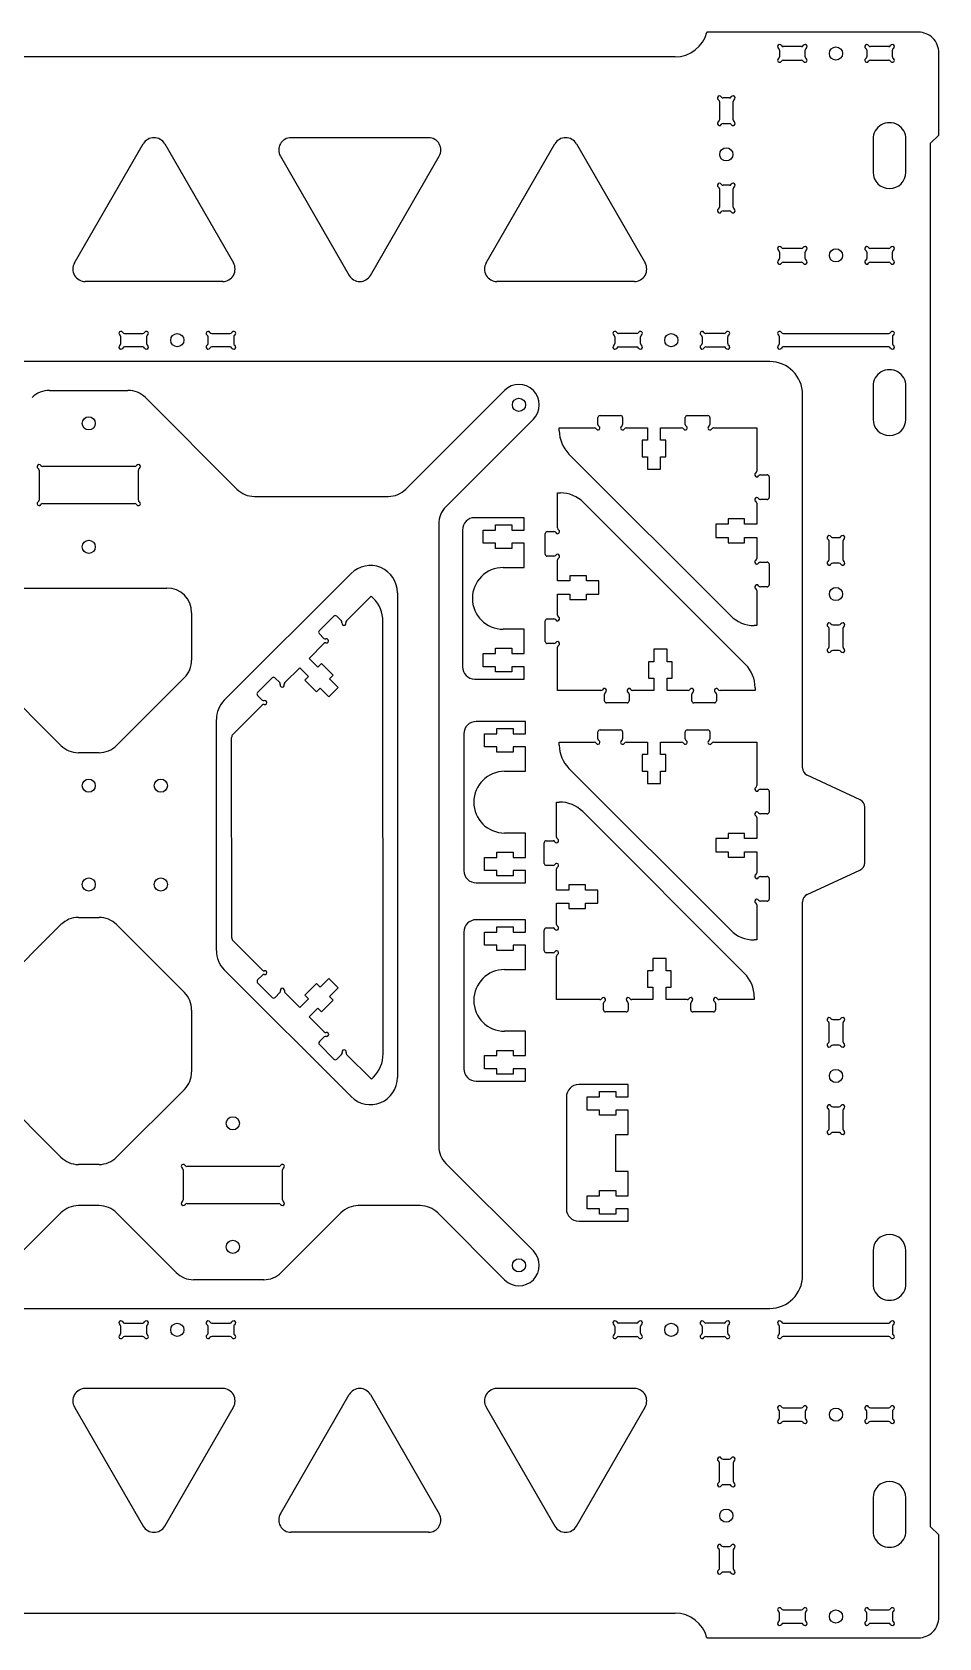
# Model space of a CAD drawing. Extents: x 0 to 1017, y 0 to 753.
# Drawn here: x 796.4 to 1016.7, y 362.9 to 752.9 of the extents above; entities that cross this region are included whole.
import ezdxf

# ---------------------------------------------------------------- set-up
doc = ezdxf.new("R2010")
doc.units = 0
doc.header["$MEASUREMENT"] = 0
doc.layers.get('0').update_dxf_attribs({"linetype": 'CONTINUOUS'})
doc.layers.add('WHITE', color=7, linetype='CONTINUOUS')

msp = doc.modelspace()

# ---------------------------------------------------------------- linework, layer by layer
at = {"linetype": 'ByBlock'}
for p, q in [((850.38442, 640.15884), (882.91307, 640.15884)), ((881.65078, 504.75632), (881.6154, 609.81646)), ((844.87157, 532.95534), (844.85618, 581.58916))]:
    msp.add_line(p, q, dxfattribs=at)
for centre, radius, start, end in [((850.38442, 646.15884), 6, 225.0000008, 270), ((882.91307, 646.15884), 6, 270, 314.9999992), ((845.85589, 581.6133), 1, 134.9999837, 181.3829145), ((845.87128, 532.97947), 1, 181.3829145, 225)]:
    msp.add_arc(centre, radius, start, end, dxfattribs=at)
at = {"layer": 'WHITE', "linetype": 'Continuous'}
for p, q in [((1011.65761, 752.92808), (960.30761, 752.92808)), ((983.29151, 749.39809), (978.82356, 749.39809)), ((1004.49151, 749.39809), (1000.02356, 749.39809)), ((952.56164, 746.92808), (669.40358, 746.92808)), ((977.95753, 748.53206), (977.95753, 746.96419)), ((978.82356, 746.09817), (983.29151, 746.09817)), ((984.15754, 746.96419), (984.15753, 748.53206)), ((999.15753, 748.53206), (999.15753, 746.96419)), ((1000.02356, 746.09817), (1004.49151, 746.09817)), ((1005.35753, 746.96419), (1005.35753, 748.53206)), ((1016.65761, 727.92809), (1016.65761, 747.92808)), ((963.36264, 736.06206), (963.36264, 731.59411)), ((965.79654, 736.92809), (964.22867, 736.92809)), ((966.66256, 731.59411), (966.66256, 736.06206)), ((964.22866, 730.72809), (965.79653, 730.72809)), ((806.69646, 696.85641), (823.39747, 725.78341)), ((828.59363, 725.78341), (845.29464, 696.85641)), ((892.69751, 727.28341), (859.29548, 727.28341)), ((906.69646, 696.85641), (923.39747, 725.78341)), ((928.59363, 725.78341), (945.29464, 696.85641)), ((1000.65761, 726.92808), (1000.65761, 718.92808)), ((1008.65761, 718.92808), (1008.65761, 726.92808)), ((1014.65761, 725.92808), (1016.65761, 727.92809)), ((1014.65761, 389.92809), (1014.65761, 725.92808)), ((856.69741, 722.78341), (873.39842, 693.85641)), ((878.59457, 693.85641), (895.29558, 722.78341)), ((963.36264, 714.86206), (963.36264, 710.39411)), ((965.79654, 715.72809), (964.22867, 715.72809)), ((966.66257, 710.39411), (966.66256, 714.86206)), ((964.22867, 709.52809), (965.79654, 709.52809)), ((977.95754, 699.49206), (977.95754, 697.92419)), ((983.29152, 700.35809), (978.82357, 700.35809)), ((984.15754, 697.92419), (984.15754, 699.49206)), ((999.15754, 699.49206), (999.15754, 697.92419)), ((1004.49152, 700.35809), (1000.02357, 700.35809)), ((1005.35754, 697.92419), (1005.35754, 699.49206)), ((978.82356, 697.05817), (983.29151, 697.05817)), ((1000.02356, 697.05817), (1004.49151, 697.05817)), ((842.69656, 692.35641), (809.29454, 692.35641)), ((942.69656, 692.35641), (909.29454, 692.35641)), ((817.9576, 677.31915), (817.9576, 678.88702)), ((818.82363, 679.75305), (823.29158, 679.75305)), ((824.15761, 678.88702), (824.1576, 677.31915)), ((839.1576, 677.31915), (839.1576, 678.88702)), ((840.02363, 679.75305), (844.49158, 679.75305)), ((845.3576, 678.88702), (845.3576, 677.31915)), ((937.95754, 678.88706), (937.95754, 677.3192)), ((943.29152, 679.75309), (938.82357, 679.75309)), ((944.15755, 677.31919), (944.15754, 678.88706)), ((959.15754, 678.88706), (959.15754, 677.3192)), ((964.49152, 679.75309), (960.02357, 679.75309)), ((965.35754, 677.31919), (965.35754, 678.88706)), ((977.95761, 677.31915), (977.95761, 678.88702)), ((978.82363, 679.75305), (1004.49158, 679.75305)), ((1005.35761, 678.88702), (1005.35761, 677.31915)), ((823.29158, 676.45313), (818.82363, 676.45313)), ((844.49158, 676.45313), (840.02363, 676.45313)), ((938.82357, 676.45317), (943.29152, 676.45317)), ((960.02357, 676.45317), (964.49152, 676.45317)), ((1004.49159, 676.45312), (978.82364, 676.45313)), ((975.55239, 672.92809), (704.65761, 672.92809)), ((1000.65761, 666.92808), (1000.65761, 658.92808)), ((1008.65761, 658.92808), (1008.65761, 666.92808)), ((800.63403, 665.90923), (819.66346, 665.90923)), ((823.9061, 664.15187), (846.14178, 641.9162)), ((887.15571, 641.9162), (911.14875, 665.90923)), ((983.53317, 574.25548), (983.53319, 664.92809)), ((933.84105, 657.66837), (933.84105, 659.3024)), ((934.34105, 659.8024), (939.34105, 659.8024)), ((939.84105, 659.3024), (939.84105, 657.66837)), ((955.04105, 657.66837), (955.04105, 659.3024)), ((955.54105, 659.8024), (960.54105, 659.8024)), ((961.04105, 659.3024), (961.04105, 657.66837)), ((918.14875, 658.90924), (896.90611, 637.66659)), ((924.44105, 656.11606), (924.44105, 656.80235)), ((924.44105, 656.80235), (932.97503, 656.80234)), ((940.70708, 656.80235), (945.84105, 656.80235)), ((945.84105, 656.80235), (945.84105, 653.80237)), ((949.04106, 653.80237), (949.04106, 656.80235)), ((949.04106, 656.80235), (954.17503, 656.80234)), ((961.90708, 656.80235), (972.44105, 656.80235)), ((972.44105, 656.80235), (972.44105, 646.26837)), ((945.84105, 653.80237), (944.56605, 653.80237)), ((944.56605, 653.80237), (944.56605, 649.80235)), ((950.31605, 653.80237), (949.04106, 653.80237)), ((950.31605, 649.80235), (950.31605, 653.80237)), ((821.33272, 647.40924), (798.96477, 647.40924)), ((966.09791, 611.14549), (926.7842, 650.4592)), ((944.56605, 649.80235), (945.84105, 649.80235)), ((945.84105, 649.80235), (945.84105, 646.80235)), ((949.04106, 646.80235), (949.04106, 649.80235)), ((949.04106, 649.80235), (950.31605, 649.80235)), ((798.09874, 646.54321), (798.09874, 639.27525)), ((822.19874, 639.27525), (822.19875, 646.54321)), ((945.84105, 646.80235), (949.04106, 646.80235)), ((973.30708, 645.40234), (974.94111, 645.40235)), ((975.44111, 644.90235), (975.44111, 639.90235)), ((924.02122, 632.491), (924.02122, 641.02498)), ((924.02122, 641.02498), (924.70752, 641.02498)), ((798.96477, 638.40922), (821.33272, 638.40922)), ((930.36437, 638.68183), (969.67808, 599.36812)), ((972.44105, 638.53632), (972.44105, 633.40235)), ((974.94111, 639.40235), (973.30708, 639.40235)), ((895.14874, 633.42395), (895.14874, 482.39451)), ((900.92461, 631.99503), (900.92461, 598.79501)), ((915.93336, 634.99503), (903.92461, 634.99503)), ((905.93336, 628.79501), (905.93336, 631.99503)), ((905.93336, 631.99503), (908.93336, 631.99503)), ((908.93336, 631.99503), (908.93336, 633.27002)), ((908.93336, 633.27002), (912.93339, 633.27002)), ((912.93339, 633.27002), (912.93339, 631.99503)), ((912.93339, 631.99503), (915.93336, 631.99503)), ((915.93336, 631.99503), (915.93336, 634.99503)), ((965.44105, 633.40235), (962.44105, 633.40235)), ((962.44105, 633.40235), (962.44105, 630.20234)), ((969.44108, 634.67735), (965.44105, 634.67735)), ((965.44105, 634.67735), (965.44105, 633.40235)), ((969.44108, 633.40235), (969.44108, 634.67735)), ((972.44105, 633.40235), (969.44108, 633.40235)), ((908.93336, 628.79501), (905.93336, 628.79501)), ((908.93336, 627.52002), (908.93336, 628.79501)), ((915.93336, 628.79501), (912.93339, 628.79501)), ((912.93339, 628.79501), (912.93339, 627.52002)), ((915.93336, 622.89502), (915.93336, 628.79501)), ((921.02117, 626.12498), (921.02117, 631.12497)), ((921.52117, 631.62497), (923.1552, 631.62497)), ((962.44105, 630.20234), (965.44105, 630.20234)), ((965.44105, 630.20234), (965.44105, 628.92735)), ((965.44105, 628.92735), (969.44108, 628.92735)), ((969.44108, 628.92735), (969.44108, 630.20234)), ((969.44108, 630.20234), (972.44105, 630.20234)), ((972.44105, 630.20234), (972.44105, 625.06837)), ((990.00767, 624.81915), (990.00767, 629.2871)), ((990.87369, 630.15313), (992.44156, 630.15313)), ((993.30759, 629.2871), (993.30759, 624.81915)), ((912.93339, 627.52002), (908.93336, 627.52002)), ((923.1552, 625.62498), (921.52117, 625.62498)), ((924.02122, 619.62498), (924.02123, 624.75896)), ((973.30708, 624.20234), (974.94111, 624.20235)), ((843.08185, 590.64233), (873.88185, 621.44233)), ((910.83434, 622.89502), (915.93336, 622.89502)), ((931.02122, 620.89998), (927.0212, 620.89998)), ((927.0212, 620.89998), (927.0212, 619.62498)), ((931.02122, 619.62498), (931.02122, 620.89998)), ((975.44111, 623.70235), (975.44111, 618.70235)), ((992.44156, 623.95312), (990.8737, 623.95313)), ((791.14874, 617.90923), (829.14874, 617.90923)), ((885.14875, 616.77542), (885.14875, 499.04304)), ((927.0212, 619.62498), (924.02122, 619.62498)), ((924.02122, 611.291), (924.02122, 616.42497)), ((924.02122, 616.42497), (927.0212, 616.42497)), ((927.0212, 616.42497), (927.0212, 615.14998)), ((934.02122, 619.62498), (931.02122, 619.62498)), ((931.02122, 615.14998), (931.02122, 616.42497)), ((931.02122, 616.42497), (934.02122, 616.42497)), ((934.02122, 616.42497), (934.02122, 619.62498)), ((972.44105, 617.33632), (972.44105, 608.80235)), ((974.94111, 618.20235), (973.30708, 618.20235)), ((872.75254, 609.92416), (878.78697, 615.95859)), ((878.78697, 615.95859), (879.27225, 615.47331)), ((927.0212, 615.14998), (931.02122, 615.14998)), ((835.14874, 611.90923), (835.14874, 600.39451)), ((866.12972, 607.54405), (869.66525, 611.07959)), ((870.37236, 611.07959), (871.52779, 609.92415)), ((921.02117, 604.92498), (921.02117, 609.92498)), ((921.52117, 610.42498), (923.1552, 610.42498)), ((972.44105, 608.80235), (971.75476, 608.80235)), ((990.87369, 608.95313), (992.44156, 608.95313)), ((867.28515, 605.68152), (866.12972, 606.83695)), ((915.93336, 607.89502), (910.83434, 607.89502)), ((915.93336, 601.99503), (915.93336, 607.89502)), ((990.00767, 603.61915), (990.00767, 608.0871)), ((993.30759, 608.0871), (993.30759, 603.61915)), ((863.65489, 600.82651), (867.28516, 604.45677)), ((865.77619, 598.70521), (863.65489, 600.82651)), ((905.93336, 598.79501), (905.93336, 601.99503)), ((905.93336, 601.99503), (908.93336, 601.99503)), ((908.93336, 601.99503), (908.93336, 603.27002)), ((908.93336, 603.27002), (912.93339, 603.27002)), ((912.93339, 603.27002), (912.93339, 601.99503)), ((912.93339, 601.99503), (915.93336, 601.99503)), ((923.1552, 604.42498), (921.52117, 604.42498)), ((924.02122, 593.02498), (924.02123, 603.55896)), ((950.62123, 603.02498), (947.42122, 603.02498)), ((947.42122, 603.02498), (947.42122, 600.02498)), ((950.62123, 600.02498), (950.62123, 603.02498)), ((992.44156, 602.75312), (990.8737, 602.75313)), ((857.76187, 594.93349), (861.39214, 598.56376)), ((861.39214, 598.56376), (863.51344, 596.44246)), ((866.67775, 599.60676), (865.77619, 598.70521)), ((869.50619, 596.77832), (866.67775, 599.60676)), ((868.60464, 595.87676), (869.50619, 596.77832)), ((908.93336, 598.79501), (905.93336, 598.79501)), ((908.93336, 597.52002), (908.93336, 598.79501)), ((912.93339, 597.52002), (908.93336, 597.52002)), ((915.93336, 598.79501), (912.93339, 598.79501)), ((912.93339, 598.79501), (912.93339, 597.52002)), ((915.93336, 595.79501), (915.93336, 598.79501)), ((947.42122, 600.02498), (946.14623, 600.02498)), ((946.14623, 600.02498), (946.14623, 596.02495)), ((951.89623, 600.02498), (950.62123, 600.02498)), ((951.89623, 596.02495), (951.89623, 600.02498)), ((803.39138, 579.66659), (786.9061, 596.15187)), ((833.39138, 596.15187), (816.9061, 579.66659)), ((851.13906, 592.55339), (854.67459, 596.08892)), ((855.3817, 596.08892), (856.53713, 594.93349)), ((863.51344, 596.44246), (862.61188, 595.5409)), ((862.61188, 595.5409), (865.44033, 592.71245)), ((865.44033, 592.71245), (866.34189, 593.61401)), ((866.34189, 593.61401), (868.46321, 591.49269)), ((868.46321, 591.49269), (870.72596, 593.75544)), ((870.72596, 593.75544), (868.60464, 595.87676)), ((903.92461, 595.79501), (915.93336, 595.79501)), ((934.5552, 593.02498), (924.02122, 593.02498)), ((947.42122, 593.02498), (942.28725, 593.02498)), ((946.14623, 596.02495), (947.42122, 596.02495)), ((947.42122, 596.02495), (947.42122, 593.02498)), ((950.62123, 593.02498), (950.62123, 596.02495)), ((950.62123, 596.02495), (951.89623, 596.02495)), ((955.7552, 593.02498), (950.62123, 593.02498)), ((972.02123, 593.02498), (963.48725, 593.02498)), ((972.02123, 593.71127), (972.02123, 593.02498)), ((845.14879, 582.32041), (852.29449, 589.46611)), ((852.29449, 590.69086), (851.13906, 591.84628)), ((935.42123, 590.52493), (935.42123, 592.15895)), ((940.92123, 590.02493), (935.92123, 590.02493)), ((941.42123, 592.15895), (941.42123, 590.52493)), ((956.62123, 590.52493), (956.62123, 592.15895)), ((962.12123, 590.02493), (957.12123, 590.02493)), ((962.62123, 592.15895), (962.62123, 590.52493)), ((841.14875, 529.84304), (841.14875, 585.97542)), ((916.27005, 585.50115), (904.26131, 585.50115)), ((916.27005, 582.50115), (916.27005, 585.50115)), ((901.26131, 582.50115), (901.26131, 549.30114)), ((906.27005, 579.30114), (906.27005, 582.50115)), ((906.27005, 582.50115), (909.27005, 582.50115)), ((909.27005, 582.50115), (909.27005, 583.77614)), ((909.27005, 583.77614), (913.27008, 583.77614)), ((913.27008, 583.77614), (913.27008, 582.50115)), ((913.27008, 582.50115), (916.27005, 582.50115)), ((933.84105, 581.31592), (933.84105, 582.94995)), ((934.34105, 583.44995), (939.34105, 583.44995)), ((939.84105, 582.94995), (939.84105, 581.31592)), ((955.04105, 581.31592), (955.04105, 582.94995)), ((955.54105, 583.44995), (960.54105, 583.44995)), ((961.04105, 582.94995), (961.04105, 581.31592)), ((812.66346, 577.90923), (807.63403, 577.90923)), ((909.27005, 579.30114), (906.27005, 579.30114)), ((909.27005, 578.02614), (909.27005, 579.30114)), ((913.27008, 578.02614), (909.27005, 578.02614)), ((916.27005, 579.30114), (913.27008, 579.30114)), ((913.27008, 579.30114), (913.27008, 578.02614)), ((916.27005, 573.40114), (916.27005, 579.30114)), ((924.44105, 579.7636), (924.44105, 580.44989)), ((924.44105, 580.44989), (932.97503, 580.44989)), ((940.70707, 580.44989), (945.84105, 580.44989)), ((945.84105, 577.44992), (944.56605, 577.44992)), ((944.56605, 577.44992), (944.56605, 573.44989)), ((945.84105, 580.44989), (945.84105, 577.44992)), ((949.04106, 577.44992), (949.04106, 580.44989)), ((949.04106, 580.44989), (954.17503, 580.44989)), ((950.31605, 577.44992), (949.04106, 577.44992)), ((950.31605, 573.44989), (950.31605, 577.44992)), ((961.90707, 580.44989), (972.44105, 580.44989)), ((972.44105, 580.44989), (972.44105, 569.91592)), ((911.17103, 573.40114), (916.27005, 573.40114)), ((966.09791, 534.79304), (926.7842, 574.10675)), ((944.56605, 573.44989), (945.84105, 573.44989)), ((945.84105, 573.44989), (945.84105, 570.44989)), ((949.04106, 570.44989), (949.04106, 573.44989)), ((949.04106, 573.44989), (950.31605, 573.44989)), ((945.84105, 570.44989), (949.04106, 570.44989)), ((997.50291, 566.46658), (984.68786, 572.44289)), ((923.7902, 557.40729), (923.7902, 565.94127)), ((923.7902, 565.94127), (924.47649, 565.94127)), ((973.30708, 569.04989), (974.9411, 569.04989)), ((975.4411, 568.54989), (975.4411, 563.5499)), ((930.13334, 563.59812), (969.44705, 524.28441)), ((972.44105, 562.18387), (972.44105, 557.0499)), ((974.9411, 563.0499), (973.30708, 563.0499)), ((998.65761, 551.21035), (998.65761, 564.654)), ((916.27005, 558.40114), (911.17103, 558.40114)), ((916.27005, 552.50115), (916.27005, 558.40114)), ((969.44108, 558.32489), (965.44105, 558.32489)), ((965.44105, 558.32489), (965.44105, 557.0499)), ((969.44108, 557.0499), (969.44108, 558.32489)), ((920.79015, 551.04127), (920.79015, 556.04126)), ((921.29015, 556.54126), (922.92417, 556.54126)), ((965.44105, 557.0499), (962.44105, 557.0499)), ((962.44105, 557.0499), (962.44105, 553.84989)), ((962.44105, 553.84989), (965.44105, 553.84989)), ((965.44105, 553.84989), (965.44105, 552.57489)), ((972.44105, 557.0499), (969.44108, 557.0499)), ((969.44108, 552.57489), (969.44108, 553.84989)), ((969.44108, 553.84989), (972.44105, 553.84989)), ((972.44105, 553.84989), (972.44105, 548.71592)), ((906.27005, 549.30114), (906.27005, 552.50115)), ((906.27005, 552.50115), (909.27005, 552.50115)), ((909.27005, 552.50115), (909.27005, 553.77614)), ((909.27005, 553.77614), (913.27008, 553.77614)), ((913.27008, 553.77614), (913.27008, 552.50115)), ((913.27008, 552.50115), (916.27005, 552.50115)), ((922.92417, 550.54127), (921.29015, 550.54127)), ((965.44105, 552.57489), (969.44108, 552.57489)), ((904.26131, 546.30114), (916.27005, 546.30114)), ((909.27005, 549.30114), (906.27005, 549.30114)), ((909.27005, 548.02614), (909.27005, 549.30114)), ((913.27008, 548.02614), (909.27005, 548.02614)), ((916.27005, 549.30114), (913.27008, 549.30114)), ((913.27008, 549.30114), (913.27008, 548.02614)), ((916.27005, 546.30114), (916.27005, 549.30114)), ((923.7902, 544.54127), (923.7902, 549.67525)), ((973.30708, 547.84989), (974.9411, 547.8499)), ((975.4411, 547.3499), (975.4411, 542.3499)), ((984.69839, 543.51658), (997.49237, 549.39289)), ((926.79017, 544.54127), (923.7902, 544.54127)), ((930.7902, 545.81627), (926.79017, 545.81627)), ((926.79017, 545.81627), (926.79017, 544.54127)), ((930.7902, 544.54127), (930.7902, 545.81627)), ((933.7902, 544.54127), (930.7902, 544.54127)), ((933.7902, 541.34126), (933.7902, 544.54127)), ((923.7902, 536.20729), (923.7902, 541.34126)), ((923.7902, 541.34126), (926.79017, 541.34126)), ((926.79017, 541.34126), (926.79017, 540.06627)), ((926.79017, 540.06627), (930.7902, 540.06627)), ((930.7902, 540.06627), (930.7902, 541.34126)), ((930.7902, 541.34126), (933.7902, 541.34126)), ((972.44105, 540.98387), (972.44105, 532.44989)), ((974.9411, 541.8499), (973.30708, 541.8499)), ((983.53313, 450.92808), (983.53316, 541.69912)), ((786.9061, 519.66659), (803.39138, 536.15187)), ((807.63403, 537.90923), (812.66346, 537.90923)), ((816.9061, 536.15187), (833.39138, 519.66659)), ((901.26131, 534.35404), (901.26131, 501.15403)), ((916.27005, 537.35404), (904.26131, 537.35404)), ((906.27005, 531.15403), (906.27005, 534.35404)), ((906.27005, 534.35404), (909.27005, 534.35404)), ((909.27005, 534.35404), (909.27005, 535.62904)), ((909.27005, 535.62904), (913.27008, 535.62904)), ((913.27008, 535.62904), (913.27008, 534.35404)), ((913.27008, 534.35404), (916.27005, 534.35404)), ((916.27005, 534.35404), (916.27005, 537.35404)), ((920.79015, 529.84127), (920.79015, 534.84126)), ((921.29015, 535.34126), (922.92417, 535.34126)), ((852.32987, 525.10667), (845.16417, 532.27237)), ((909.27005, 531.15403), (906.27005, 531.15403)), ((909.27005, 529.87904), (909.27005, 531.15403)), ((916.27005, 531.15403), (913.27008, 531.15403)), ((913.27008, 531.15403), (913.27008, 529.87904)), ((916.27005, 525.25404), (916.27005, 531.15403)), ((972.44105, 532.44989), (971.75476, 532.44989)), ((913.27008, 529.87904), (909.27005, 529.87904)), ((922.92417, 529.34127), (921.29015, 529.34127)), ((923.7902, 517.94127), (923.7902, 528.47525)), ((950.3902, 527.94127), (947.19019, 527.94127)), ((947.19019, 527.94127), (947.19019, 524.94127)), ((950.3902, 524.94127), (950.3902, 527.94127)), ((873.88185, 494.37614), (843.08185, 525.17614)), ((851.17445, 522.72649), (852.32988, 523.88192)), ((868.49859, 523.08009), (866.37727, 520.95876)), ((870.76134, 520.81733), (868.49859, 523.08009)), ((911.17103, 525.25404), (916.27005, 525.25404)), ((947.19019, 524.94127), (945.9152, 524.94127)), ((945.9152, 524.94127), (945.9152, 520.94124)), ((951.6652, 524.94127), (950.3902, 524.94127)), ((951.6652, 520.94124), (951.6652, 524.94127)), ((854.70998, 518.48385), (851.17445, 522.01938)), ((856.57251, 519.63928), (855.41708, 518.48385)), ((861.42752, 516.00902), (857.79726, 519.63928)), ((865.47571, 521.86032), (862.64727, 519.03187)), ((862.64727, 519.03187), (863.54882, 518.13032)), ((866.37727, 520.95876), (865.47571, 521.86032)), ((868.64002, 518.69601), (870.76134, 520.81733)), ((945.9152, 520.94124), (947.19019, 520.94124)), ((947.19019, 520.94124), (947.19019, 517.94127)), ((950.3902, 517.94127), (950.3902, 520.94124)), ((950.3902, 520.94124), (951.6652, 520.94124)), ((835.14874, 515.42395), (835.14874, 500.39451)), ((863.54882, 518.13032), (861.42752, 516.00902)), ((863.69027, 513.74627), (865.81157, 515.86757)), ((865.81157, 515.86757), (866.71313, 514.96601)), ((866.71313, 514.96601), (869.54158, 517.79446)), ((869.54158, 517.79446), (868.64002, 518.69601)), ((934.32418, 517.94127), (923.7902, 517.94127)), ((935.1902, 515.44122), (935.1902, 517.07524)), ((940.6902, 514.94122), (935.6902, 514.94122)), ((941.1902, 517.07524), (941.1902, 515.44122)), ((947.19019, 517.94127), (942.05622, 517.94127)), ((955.52418, 517.94127), (950.3902, 517.94127)), ((956.3902, 515.44122), (956.3902, 517.07524)), ((961.8902, 514.94122), (956.8902, 514.94122)), ((962.3902, 517.07524), (962.3902, 515.44122)), ((971.7902, 517.94127), (963.25622, 517.94127)), ((971.7902, 518.62756), (971.7902, 517.94127)), ((867.32054, 510.116), (863.69027, 513.74627)), ((990.00765, 507.76907), (990.00765, 512.23702)), ((990.87367, 513.10305), (992.44154, 513.10304)), ((993.30757, 512.23702), (993.30757, 507.76907)), ((866.16511, 507.73582), (867.32054, 508.89125)), ((869.70064, 503.49318), (866.16511, 507.02872)), ((916.27005, 510.25404), (911.17103, 510.25404)), ((916.27005, 504.35404), (916.27005, 510.25404)), ((871.56318, 504.64862), (870.40775, 503.49318)), ((878.82235, 498.61419), (872.78792, 504.64862)), ((906.27005, 501.15403), (906.27005, 504.35404)), ((906.27005, 504.35404), (909.27005, 504.35404)), ((909.27005, 504.35404), (909.27005, 505.62904)), ((909.27005, 505.62904), (913.27008, 505.62904)), ((913.27008, 505.62904), (913.27008, 504.35404)), ((913.27008, 504.35404), (916.27005, 504.35404)), ((992.44154, 506.90304), (990.87368, 506.90304)), ((909.27005, 501.15403), (906.27005, 501.15403)), ((909.27005, 499.87904), (909.27005, 501.15403)), ((913.27008, 499.87904), (909.27005, 499.87904)), ((916.27005, 501.15403), (913.27008, 501.15403)), ((913.27008, 501.15403), (913.27008, 499.87904)), ((916.27005, 498.15403), (916.27005, 501.15403)), ((803.39138, 479.66659), (786.9061, 496.15187)), ((833.39138, 496.15187), (816.9061, 479.66659)), ((879.30763, 499.09947), (878.82235, 498.61419)), ((904.26131, 498.15403), (916.27005, 498.15403)), ((941.18534, 497.31779), (929.17659, 497.31779)), ((934.18534, 494.31779), (934.18534, 495.59278)), ((934.18534, 495.59278), (938.18537, 495.59278)), ((938.18537, 495.59278), (938.18537, 494.31779)), ((941.18534, 494.31779), (941.18534, 497.31779)), ((926.17659, 494.31779), (926.17659, 467.11782)), ((931.18534, 491.11777), (931.18534, 494.31779)), ((931.18534, 494.31779), (934.18534, 494.31779)), ((938.18537, 494.31779), (941.18534, 494.31779)), ((990.87367, 491.90305), (992.44154, 491.90304)), ((934.18534, 491.11777), (931.18534, 491.11777)), ((934.18534, 489.84278), (934.18534, 491.11777)), ((938.18537, 489.84278), (934.18534, 489.84278)), ((941.18534, 491.11777), (938.18537, 491.11777)), ((938.18537, 491.11777), (938.18537, 489.84278)), ((941.18534, 485.21778), (941.18534, 491.11777)), ((990.00765, 486.56907), (990.00765, 491.03702)), ((993.30757, 491.03702), (993.30757, 486.56907)), ((938.18633, 476.21782), (938.18633, 485.21778)), ((938.18633, 485.21778), (941.18534, 485.21778)), ((992.44154, 485.70304), (990.87368, 485.70304)), ((812.66346, 477.90923), (807.63403, 477.90923)), ((833.09874, 476.57597), (833.09875, 469.30801)), ((856.33272, 477.44199), (833.96477, 477.44199)), ((857.19875, 469.30801), (857.19875, 476.57597)), ((896.90611, 478.15187), (918.14875, 456.90923)), ((941.18534, 476.21782), (938.18633, 476.21782)), ((941.18534, 470.31783), (941.18534, 476.21782)), ((833.96477, 468.44198), (856.33272, 468.44198)), ((931.18534, 467.11782), (931.18534, 470.31783)), ((931.18534, 470.31783), (934.18534, 470.31783)), ((934.18534, 470.31783), (934.18534, 471.59282)), ((934.18534, 471.59282), (938.18537, 471.59282)), ((938.18537, 471.59282), (938.18537, 470.31783)), ((938.18537, 470.31783), (941.18534, 470.31783)), ((803.39138, 466.15187), (788.9061, 451.66659)), ((812.66346, 467.90923), (807.63403, 467.90923)), ((831.39138, 451.66659), (816.9061, 466.15187)), ((871.39138, 466.15187), (856.9061, 451.66659)), ((890.66347, 467.90923), (875.63403, 467.90923)), ((911.14875, 449.90923), (894.9061, 466.15187)), ((929.17659, 464.11782), (941.18534, 464.11782)), ((934.18534, 467.11782), (931.18534, 467.11782)), ((934.18534, 465.84282), (934.18534, 467.11782)), ((938.18537, 465.84282), (934.18534, 465.84282)), ((941.18534, 467.11782), (938.18537, 467.11782)), ((938.18537, 467.11782), (938.18537, 465.84282)), ((941.18534, 464.11782), (941.18534, 467.11782)), ((1000.65761, 456.92809), (1000.65761, 448.92809)), ((1008.65761, 448.92809), (1008.65761, 456.92809)), ((852.66346, 449.90923), (835.63402, 449.90923)), ((704.65761, 442.92808), (975.55234, 442.92808)), ((817.9576, 436.96915), (817.9576, 438.53702)), ((818.82363, 439.40305), (823.29158, 439.40305)), ((824.15761, 438.53702), (824.1576, 436.96915)), ((839.1576, 436.96915), (839.1576, 438.53702)), ((840.02363, 439.40305), (844.49158, 439.40305)), ((845.3576, 438.53702), (845.3576, 436.96915)), ((937.95754, 438.53706), (937.95754, 436.9692)), ((943.29152, 439.40309), (938.82357, 439.40309)), ((944.15755, 436.96919), (944.15754, 438.53706)), ((959.15754, 438.53706), (959.15754, 436.9692)), ((964.49152, 439.40309), (960.02357, 439.40309)), ((965.35754, 436.96919), (965.35754, 438.53706)), ((977.95761, 436.96915), (977.95761, 438.53702)), ((978.82363, 439.40305), (1004.49158, 439.40305)), ((1005.35761, 438.53702), (1005.35761, 436.96915)), ((823.29158, 436.10312), (818.82363, 436.10313)), ((844.49158, 436.10312), (840.02363, 436.10313)), ((938.82357, 436.10317), (943.29152, 436.10317)), ((960.02357, 436.10317), (964.49152, 436.10317)), ((1004.49159, 436.10312), (978.82364, 436.10313)), ((842.69656, 423.49976), (809.29454, 423.49976)), ((856.69741, 393.07276), (873.39842, 421.99976)), ((878.59457, 421.99976), (895.29558, 393.07276)), ((942.69656, 423.49976), (909.29454, 423.49976)), ((806.69646, 418.99976), (823.39747, 390.07276)), ((828.59363, 390.07276), (845.29464, 418.99976)), ((906.69646, 418.99976), (923.39747, 390.07276)), ((928.59363, 390.07276), (945.29464, 418.99976)), ((977.95761, 416.36415), (977.95761, 417.93202)), ((978.82363, 418.79805), (983.29158, 418.79805)), ((984.15761, 417.93202), (984.15761, 416.36415)), ((999.15761, 416.36415), (999.15761, 417.93202)), ((1000.02363, 418.79805), (1004.49158, 418.79805)), ((1005.35761, 417.93202), (1005.35761, 416.36415)), ((983.29159, 415.49813), (978.82364, 415.49813)), ((1004.49159, 415.49813), (1000.02364, 415.49813)), ((964.22867, 406.32808), (965.79654, 406.32808)), ((963.36265, 400.9941), (963.36265, 405.46205)), ((966.66257, 405.46205), (966.66257, 400.9941)), ((965.79654, 400.12808), (964.22868, 400.12808)), ((1000.65761, 396.92809), (1000.65761, 388.92809)), ((1008.65761, 388.92809), (1008.65761, 396.92809)), ((892.69751, 388.57276), (859.29548, 388.57276)), ((1016.65761, 387.92808), (1014.65761, 389.92809)), ((1016.65761, 367.92809), (1016.65761, 387.92808)), ((963.36265, 379.7941), (963.36265, 384.26205)), ((964.22867, 385.12808), (965.79654, 385.12808)), ((966.66257, 384.26206), (966.66257, 379.79411)), ((965.79654, 378.92808), (964.22868, 378.92808)), ((669.40358, 368.92809), (952.56164, 368.92809)), ((977.95761, 367.32415), (977.95761, 368.89202)), ((978.82363, 369.75805), (983.29158, 369.75805)), ((984.15761, 368.89202), (984.15761, 367.32415)), ((999.15761, 367.32415), (999.15761, 368.89202)), ((1000.02363, 369.75805), (1004.49158, 369.75805)), ((1005.35761, 368.89202), (1005.35761, 367.32415)), ((960.30761, 362.92809), (1011.65761, 362.92809)), ((983.29159, 366.45813), (978.82364, 366.45813)), ((1004.49159, 366.45813), (1000.02364, 366.45813))]:
    msp.add_line(p, q, dxfattribs=at)
for centre in [(991.65753, 747.74813), (965.0126, 723.22809), (991.65754, 698.70813), (831.6576, 678.10309), (951.65754, 678.10313), (914.64874, 662.40923), (810.14874, 657.90923), (810.14874, 627.90923), (991.65763, 616.45313), (810.14874, 569.90923), (827.64874, 569.90923), (810.14874, 545.90923), (827.64874, 545.90923), (991.65761, 499.40304), (845.14874, 487.90923), (845.14874, 457.90923), (914.64874, 453.40923), (831.6576, 437.75309), (951.65754, 437.75313), (991.65761, 417.14809), (965.01261, 392.62808), (991.65761, 368.10809)]:
    msp.add_circle(centre, 1.6, dxfattribs=at)
for centre, radius, start, end in [((952.56164, 754.92809), 8, 270.000004, 345.522438), ((1011.65761, 747.92809), 5, 359.999973, 90), ((977.95753, 749.39809), 0.5, 30, 239.999802), ((977.45753, 748.53206), 0.5, 0, 59.999802), ((978.82356, 749.89809), 0.5, 210, 270), ((983.29151, 749.89809), 0.5, 270, 329.999802), ((984.15753, 749.39809), 0.5, 300, 149.999802), ((984.65753, 748.53206), 0.5, 120, 180), ((999.15753, 749.39809), 0.5, 30, 239.999802), ((998.65753, 748.53206), 0.5, 0, 59.999802), ((1000.02356, 749.89809), 0.5, 210, 270), ((1004.49151, 749.89809), 0.5, 270, 329.999802), ((1005.35753, 749.39809), 0.5, 300, 149.999802), ((1005.85753, 748.53206), 0.5, 120, 180), ((977.95753, 746.09817), 0.5, 120, 329.999802), ((977.45753, 746.96419), 0.5, 300, 0), ((978.82356, 745.59817), 0.5, 90, 149.999802), ((983.29151, 745.59817), 0.5, 30, 90), ((984.15753, 746.09817), 0.5, 210, 59.999802), ((984.65754, 746.96419), 0.5, 180, 239.999802), ((999.15753, 746.09817), 0.5, 120, 329.999802), ((998.65753, 746.96419), 0.5, 300, 0), ((1000.02356, 745.59817), 0.5, 90, 149.999801), ((1004.49151, 745.59817), 0.5, 30, 90), ((1005.35753, 746.09817), 0.5, 210, 59.999802), ((1005.85753, 746.96419), 0.5, 180, 239.999802), ((963.36264, 736.92809), 0.5, 30.000008, 239.999809), ((964.22867, 737.42809), 0.5, 210.000008, 270.000008), ((965.79654, 737.42809), 0.5, 270.000008, 329.99981), ((966.66256, 736.92809), 0.5, 300.000008, 149.99981), ((962.86264, 736.06206), 0.5, 0.000008, 59.99981), ((967.16256, 736.06206), 0.5, 120.000008, 180.000008), ((963.36264, 730.72809), 0.5, 120.000008, 329.999809), ((962.86264, 731.59411), 0.5, 300.000008, 0.000008), ((964.22866, 730.22809), 0.5, 90.000008, 149.99981), ((965.79653, 730.22809), 0.5, 30.000008, 90.000008), ((966.66256, 730.72809), 0.5, 210.000008, 59.999809), ((967.16256, 731.59411), 0.5, 180.000008, 239.99981), ((1004.65761, 726.92809), 4, 359.999997, 180.000003), ((825.99555, 724.28341), 3, 30, 150), ((859.29548, 724.28341), 3, 90, 210), ((892.69751, 724.28341), 3, 330, 90), ((925.99555, 724.28341), 3, 30, 150), ((1004.65761, 718.92809), 4, 180.000022, 359.999978), ((963.36265, 715.72809), 0.5, 30.000008, 239.99981), ((962.86264, 714.86206), 0.5, 0.000008, 59.99981), ((964.22867, 716.22809), 0.5, 210.000008, 270.000008), ((965.79654, 716.22809), 0.5, 270.000008, 329.99981), ((966.66256, 715.72809), 0.5, 300.000008, 149.999809), ((967.16256, 714.86206), 0.5, 120.000008, 180.000008), ((963.36264, 709.52809), 0.5, 120.000008, 329.99981), ((962.86264, 710.39411), 0.5, 300.000008, 0.000008), ((966.66256, 709.52809), 0.5, 210.000008, 59.99981), ((967.16257, 710.39411), 0.5, 180.000008, 239.99981), ((964.22867, 709.02809), 0.5, 90.000008, 149.99981), ((965.79654, 709.02809), 0.5, 30.000008, 90.000008), ((977.95754, 700.35809), 0.5, 30, 239.999802), ((977.45754, 699.49206), 0.5, 0, 59.999802), ((978.82357, 700.85809), 0.5, 210, 270), ((983.29152, 700.85809), 0.5, 270, 329.999802), ((984.15754, 700.35809), 0.5, 300, 149.999802), ((984.65754, 699.49206), 0.5, 120, 180), ((999.15754, 700.35809), 0.5, 30, 239.999802), ((998.65754, 699.49206), 0.5, 0, 59.999802), ((1000.02357, 700.85809), 0.5, 210, 270), ((1004.49152, 700.85809), 0.5, 270, 329.999802), ((1005.35754, 700.35809), 0.5, 300, 149.999802), ((1005.85754, 699.49206), 0.5, 120, 180), ((809.29454, 695.35641), 3, 150, 270), ((842.69656, 695.35641), 3, 270, 30), ((909.29454, 695.35641), 3, 150, 270), ((942.69656, 695.35641), 3, 270, 30), ((977.95754, 697.05817), 0.5, 120, 329.999802), ((977.45754, 697.92419), 0.5, 300, 0), ((978.82356, 696.55817), 0.5, 90, 149.999802), ((983.29151, 696.55817), 0.5, 30, 90), ((984.15754, 697.05817), 0.5, 210, 59.999802), ((984.65754, 697.92419), 0.5, 180, 239.999801), ((999.15754, 697.05817), 0.5, 120, 329.999802), ((998.65754, 697.92419), 0.5, 300, 0), ((1000.02356, 696.55817), 0.5, 90, 149.999802), ((1004.49151, 696.55817), 0.5, 30, 90), ((1005.35754, 697.05817), 0.5, 210, 59.999802), ((1005.85754, 697.92419), 0.5, 180, 239.999802), ((875.99649, 695.35641), 3, 210, 330), ((817.9576, 679.75304), 0.5, 30.000198, 240), ((817.4576, 678.88702), 0.5, 0, 60), ((818.82363, 680.25305), 0.5, 210.000198, 270), ((823.29158, 680.25305), 0.5, 270, 330), ((824.1576, 679.75305), 0.5, 300.000198, 150), ((824.65761, 678.88702), 0.5, 120.000198, 180), ((839.1576, 679.75304), 0.5, 30.000198, 240), ((838.6576, 678.88702), 0.5, 0, 60), ((840.02363, 680.25305), 0.5, 210.000198, 270), ((844.49158, 680.25305), 0.5, 270, 330), ((845.3576, 679.75305), 0.5, 300.000198, 150), ((845.8576, 678.88702), 0.5, 120.000198, 180), ((937.95754, 679.75309), 0.5, 30, 239.999802), ((937.45754, 678.88706), 0.5, 0, 59.999802), ((938.82357, 680.25309), 0.5, 210, 270), ((943.29152, 680.25309), 0.5, 270, 329.999802), ((944.15754, 679.75309), 0.5, 300, 149.999802), ((944.65754, 678.88706), 0.5, 120, 180), ((959.15754, 679.75309), 0.5, 30, 239.999802), ((958.65754, 678.88706), 0.5, 0, 59.999802), ((960.02357, 680.25309), 0.5, 210, 270), ((964.49152, 680.25309), 0.5, 270, 329.999802), ((965.35754, 679.75309), 0.5, 300, 149.999802), ((965.85754, 678.88706), 0.5, 120, 180), ((977.95761, 679.75304), 0.5, 30.000198, 240), ((977.45761, 678.88702), 0.5, 0, 60), ((978.82363, 680.25305), 0.5, 210.000198, 270), ((1004.49158, 680.25305), 0.5, 270, 330), ((1005.35761, 679.75305), 0.5, 300.000198, 150), ((1005.85761, 678.88702), 0.5, 120.000198, 180), ((817.9576, 676.45313), 0.5, 120.000198, 330), ((817.4576, 677.31915), 0.5, 300.000198, 0), ((818.82363, 675.95313), 0.5, 90, 150), ((823.29158, 675.95313), 0.5, 30.000198, 90), ((824.1576, 676.45313), 0.5, 210.000198, 60), ((824.6576, 677.31915), 0.5, 180, 240), ((839.1576, 676.45313), 0.5, 120.000198, 330), ((838.6576, 677.31915), 0.5, 300.000198, 0), ((840.02363, 675.95313), 0.5, 90, 150), ((844.49158, 675.95313), 0.5, 30.000198, 90), ((845.3576, 676.45313), 0.5, 210.000198, 60), ((845.8576, 677.31915), 0.5, 180, 240), ((937.95754, 676.45317), 0.5, 120, 329.999801), ((937.45754, 677.3192), 0.5, 300, 0), ((938.82357, 675.95317), 0.5, 90, 149.999802), ((943.29152, 675.95317), 0.5, 30, 90), ((944.15754, 676.45317), 0.5, 210, 59.999802), ((944.65755, 677.31919), 0.5, 180, 239.999802), ((959.15754, 676.45317), 0.5, 120, 329.999802), ((958.65754, 677.3192), 0.5, 300, 0), ((960.02357, 675.95317), 0.5, 90, 149.999802), ((964.49152, 675.95317), 0.5, 30, 90), ((965.35754, 676.45317), 0.5, 210, 59.999802), ((965.85754, 677.31919), 0.5, 180, 239.999802), ((977.95761, 676.45313), 0.5, 120.000198, 330), ((977.45761, 677.31915), 0.5, 300.000198, 0), ((978.82364, 675.95313), 0.5, 90, 150), ((1004.49159, 675.95312), 0.5, 30.000198, 90), ((1005.35761, 676.45313), 0.5, 210.000198, 60), ((1005.85761, 677.31915), 0.5, 180, 240), ((975.53319, 664.92811), 8, 359.999835, 89.862472), ((1004.65761, 666.92809), 4, 359.999997, 180.000003), ((914.64874, 662.40923), 4.94975, 315.000052, 134.999948), ((800.63403, 659.90923), 6, 89.999997, 134.999992), ((819.66346, 659.90923), 6, 45.000008, 90.000003), ((934.34105, 659.3024), 0.5, 90, 180), ((939.34105, 659.3024), 0.5, 0, 90), ((955.54105, 659.3024), 0.5, 90, 180), ((960.54105, 659.3024), 0.5, 0, 90), ((932.44105, 656.11606), 8, 180, 224.999997), ((932.97503, 656.30234), 0.5, 30.000198, 90), ((933.84105, 656.80235), 0.5, 210.000198, 60), ((934.34105, 657.66837), 0.5, 180, 240), ((939.84105, 656.80235), 0.5, 120.000198, 330), ((939.34105, 657.66837), 0.5, 300.000198, 0), ((940.70708, 656.30235), 0.5, 90, 150), ((954.17503, 656.30234), 0.5, 30.000198, 90), ((955.04105, 656.80235), 0.5, 210.000198, 60), ((955.54105, 657.66837), 0.5, 180, 240), ((961.04105, 656.80235), 0.5, 120.000198, 330), ((960.54105, 657.66837), 0.5, 300.000198, 0), ((961.90708, 656.30235), 0.5, 90, 150), ((1004.65761, 658.92809), 4, 180.000022, 359.999978), ((798.09874, 647.40924), 0.5, 30, 239.999802), ((798.96477, 647.90924), 0.5, 210, 270), ((821.33272, 647.90924), 0.5, 270, 330), ((822.19874, 647.40924), 0.5, 300.000198, 150), ((797.59874, 646.54321), 0.5, 0, 59.999802), ((822.69875, 646.54321), 0.5, 120.000198, 180), ((972.44105, 645.40234), 0.5, 120.000198, 330), ((971.94105, 646.26837), 0.5, 300.000198, 0), ((973.30708, 644.90234), 0.5, 90, 150), ((974.94111, 644.90235), 0.5, 0, 90), ((924.70752, 633.02498), 8, 45.000013, 90.000002), ((972.44105, 639.40235), 0.5, 30.000198, 240), ((973.30708, 639.90235), 0.5, 210.000198, 270), ((974.94111, 639.90235), 0.5, 270, 0), ((798.09874, 638.40923), 0.5, 120, 329.999802), ((797.59874, 639.27525), 0.5, 300, 0), ((798.96477, 637.90922), 0.5, 90, 149.999802), ((821.33272, 637.90922), 0.5, 30.000198, 90), ((822.19874, 638.40923), 0.5, 210.000198, 60), ((822.69874, 639.27525), 0.5, 180, 240), ((901.14874, 633.42395), 6, 134.99996, 179.999997), ((971.94105, 638.53632), 0.5, 0, 60), ((903.92461, 631.99503), 3, 90, 180), ((924.02122, 631.62498), 0.5, 210.000198, 60), ((924.52122, 632.491), 0.5, 180, 240), ((921.52117, 631.12497), 0.5, 90, 180), ((923.1552, 631.12497), 0.5, 30.000198, 90), ((990.00767, 630.15313), 0.5, 30.000198, 240), ((989.50767, 629.2871), 0.5, 0, 60), ((990.87369, 630.65313), 0.5, 210.000198, 270), ((992.44156, 630.65313), 0.5, 270, 330), ((993.30759, 630.15313), 0.5, 300.000198, 150), ((993.80759, 629.2871), 0.5, 120.000198, 180), ((921.52117, 626.12498), 0.5, 180, 270), ((923.1552, 626.12498), 0.5, 270, 330), ((924.02122, 625.62498), 0.5, 300.000198, 150), ((924.52123, 624.75896), 0.5, 120.000198, 180), ((972.44105, 624.20234), 0.5, 120.000198, 330), ((971.94105, 625.06837), 0.5, 300.000198, 0), ((973.30708, 623.70234), 0.5, 90, 150), ((974.94111, 623.70235), 0.5, 0, 90), ((990.00767, 623.95313), 0.5, 120.000198, 330), ((989.50767, 624.81915), 0.5, 300.000198, 0), ((993.30759, 623.95313), 0.5, 210.000198, 60), ((993.80759, 624.81915), 0.5, 180, 240), ((878.54875, 616.77542), 6.6, 0.000004, 134.999984), ((910.83434, 615.39502), 7.5, 90, 270), ((990.8737, 623.45313), 0.5, 90, 150), ((992.44156, 623.45312), 0.5, 30.000198, 90), ((829.14874, 611.90923), 6, 0, 90), ((972.44105, 618.20235), 0.5, 30.000198, 240), ((971.94105, 617.33632), 0.5, 0, 60), ((973.30708, 618.70235), 0.5, 210.000198, 270), ((974.94111, 618.70235), 0.5, 270, 0), ((873.6154, 609.81645), 8, 0.000013, 45.000002), ((870.01881, 610.72603), 0.5, 45, 135), ((871.17424, 609.5706), 0.5, 345.000198, 45), ((872.14017, 609.31178), 0.5, 165.000198, 15), ((873.10609, 609.5706), 0.5, 135, 195), ((921.52117, 609.92498), 0.5, 90, 180), ((923.1552, 609.92498), 0.5, 30.000198, 90), ((924.02122, 610.42498), 0.5, 210.000198, 60), ((924.52122, 611.291), 0.5, 180, 240), ((971.75476, 616.80235), 8, 225.000013, 270.000002), ((990.00767, 608.95313), 0.5, 30.000198, 240), ((989.50767, 608.0871), 0.5, 0, 60), ((990.87369, 609.45313), 0.5, 210.000198, 270), ((992.44156, 609.45313), 0.5, 270, 330), ((993.30759, 608.95313), 0.5, 300.000198, 150), ((993.80759, 608.0871), 0.5, 120.000198, 180), ((866.48327, 607.1905), 0.5, 135, 225), ((867.63871, 606.03507), 0.5, 225, 285), ((867.63871, 604.10322), 0.5, 75.000198, 135), ((867.89753, 605.06915), 0.5, 255.000198, 105), ((921.52117, 604.92498), 0.5, 180, 270), ((923.1552, 604.92498), 0.5, 270, 330), ((924.02122, 604.42498), 0.5, 300.000198, 150), ((924.52123, 603.55896), 0.5, 120.000198, 180), ((990.00767, 602.75313), 0.5, 120.000198, 330), ((989.50767, 603.61915), 0.5, 300.000198, 0), ((990.8737, 602.25313), 0.5, 90, 150), ((992.44156, 602.25312), 0.5, 30.000198, 90), ((993.30759, 602.75313), 0.5, 210.000198, 60), ((993.80759, 603.61915), 0.5, 180, 240), ((829.14874, 600.39451), 6, 315.000011, 0.000004), ((903.92461, 598.79501), 3, 180, 270), ((964.02123, 593.71127), 8, 0, 44.999997), ((855.02814, 595.73537), 0.5, 45, 135), ((856.18357, 594.57994), 0.5, 345.000198, 45), ((857.1495, 594.32112), 0.5, 165.000198, 15), ((858.11543, 594.57994), 0.5, 135, 195), ((934.5552, 593.52498), 0.5, 270, 330), ((935.42123, 593.02498), 0.5, 300.000198, 150), ((941.42123, 593.02498), 0.5, 30.000198, 240), ((942.28725, 593.52498), 0.5, 210.000198, 270), ((955.7552, 593.52498), 0.5, 270, 330), ((956.62123, 593.02498), 0.5, 300.000198, 150), ((962.62123, 593.02498), 0.5, 30.000198, 240), ((963.48725, 593.52498), 0.5, 210.000198, 270), ((847.74875, 585.97542), 6.6, 134.999983, 180.000005), ((851.49261, 592.19984), 0.5, 135, 225), ((852.64804, 591.04441), 0.5, 225, 285), ((852.64805, 589.11256), 0.5, 75.000198, 135), ((852.90686, 590.07848), 0.5, 255.000198, 105), ((935.92123, 592.15895), 0.5, 120.000198, 180), ((935.92123, 590.52493), 0.5, 180, 270), ((940.92123, 590.52493), 0.5, 270, 0), ((940.92123, 592.15895), 0.5, 0, 60), ((957.12123, 592.15895), 0.5, 120.000198, 180), ((957.12123, 590.52493), 0.5, 180, 270), ((962.12123, 590.52493), 0.5, 270, 0), ((962.12123, 592.15895), 0.5, 0, 60), ((904.26131, 582.50115), 3, 90, 180), ((934.34105, 582.94995), 0.5, 90, 180), ((934.34105, 581.31592), 0.5, 180, 240), ((939.34105, 582.94995), 0.5, 0, 90), ((939.34105, 581.31592), 0.5, 300.000198, 0), ((955.54105, 582.94995), 0.5, 90, 180), ((955.54105, 581.31592), 0.5, 180, 240), ((960.54105, 582.94995), 0.5, 0, 90), ((960.54105, 581.31592), 0.5, 300.000198, 0), ((807.63403, 583.90923), 6, 225.000003, 270.000001), ((812.66346, 583.90923), 6, 269.999999, 314.999997), ((932.44105, 579.7636), 8, 180, 224.999997), ((932.97503, 579.94989), 0.5, 30.000198, 90), ((933.84105, 580.44989), 0.5, 210.000198, 60), ((939.84105, 580.44989), 0.5, 120.000198, 330), ((940.70707, 579.94989), 0.5, 90, 150), ((954.17503, 579.94989), 0.5, 30.000198, 90), ((955.04105, 580.44989), 0.5, 210.000198, 60), ((961.04105, 580.44989), 0.5, 120.000198, 330), ((961.90707, 579.94989), 0.5, 90, 150), ((911.17103, 565.90114), 7.5, 90, 270), ((985.53317, 574.25548), 2, 179.999985, 244.997946), ((972.44105, 569.04989), 0.5, 120.000198, 330), ((971.94105, 569.91592), 0.5, 300.000199, 0), ((924.47649, 557.94127), 8, 45.000013, 90.000002), ((973.30708, 568.54989), 0.5, 90, 150), ((974.9411, 568.54989), 0.5, 0, 90), ((996.65761, 564.654), 2, 0, 64.997946), ((972.44105, 563.04989), 0.5, 30.000199, 240), ((971.94105, 562.18387), 0.5, 0, 60), ((973.30708, 563.5499), 0.5, 210.000198, 270), ((974.9411, 563.5499), 0.5, 270, 0), ((921.29015, 556.04126), 0.5, 90, 180), ((922.92417, 556.04126), 0.5, 30.000198, 90), ((923.7902, 556.54127), 0.5, 210.000198, 60), ((924.2902, 557.40729), 0.5, 180, 240), ((921.29015, 551.04127), 0.5, 180, 270), ((922.92417, 551.04127), 0.5, 270, 330), ((923.7902, 550.54127), 0.5, 300.000198, 150), ((924.2902, 549.67525), 0.5, 120.000198, 180), ((996.65761, 551.21035), 2, 294.669426, 0), ((904.26131, 549.30114), 3, 180, 270), ((972.44105, 547.84989), 0.5, 120.000198, 330), ((971.94105, 548.71592), 0.5, 300.000198, 0), ((973.30708, 547.34989), 0.5, 90, 150), ((974.9411, 547.3499), 0.5, 0, 90), ((972.44105, 541.84989), 0.5, 30.000199, 240), ((974.9411, 542.3499), 0.5, 270, 0), ((985.53316, 541.69912), 2, 114.669426, 179.999985), ((971.94105, 540.98387), 0.5, 0, 60), ((973.30708, 542.3499), 0.5, 210.000198, 270), ((807.63403, 531.90923), 6, 89.999999, 134.999997), ((812.66346, 531.90923), 6, 45.000003, 90.000001), ((904.26131, 534.35404), 3, 90, 180), ((921.29015, 534.84126), 0.5, 90, 180), ((922.92417, 534.84126), 0.5, 30.000198, 90), ((923.7902, 535.34127), 0.5, 210.000198, 60), ((924.2902, 536.20729), 0.5, 180, 240), ((971.75476, 540.44989), 8, 225.000013, 270.000002), ((847.74875, 529.84304), 6.6, 179.999995, 225.000017), ((921.29015, 529.84127), 0.5, 180, 270), ((922.92417, 529.84127), 0.5, 270, 330), ((923.7902, 529.34127), 0.5, 300.000198, 150), ((924.2902, 528.47525), 0.5, 120.000198, 180), ((851.528, 522.37293), 0.5, 135, 225), ((852.68343, 525.46022), 0.5, 225, 285), ((852.68343, 523.52837), 0.5, 75.000198, 135), ((852.94225, 524.49429), 0.5, 255.000198, 105), ((911.17103, 517.75404), 7.5, 90, 270), ((963.7902, 518.62756), 8, 0, 44.999997), ((829.14874, 515.42395), 6, 359.999996, 44.999989), ((856.21896, 519.99283), 0.5, 315, 15), ((857.18489, 520.25165), 0.5, 345.000198, 195), ((858.15081, 519.99284), 0.5, 165.000198, 225), ((855.06353, 518.8374), 0.5, 225, 315), ((934.32418, 518.44127), 0.5, 270, 330), ((935.1902, 517.94127), 0.5, 300.000198, 150), ((935.6902, 517.07524), 0.5, 120.000198, 180), ((935.6902, 515.44122), 0.5, 180, 270), ((941.1902, 517.94127), 0.5, 30.000198, 240), ((940.6902, 515.44122), 0.5, 270, 0), ((940.6902, 517.07524), 0.5, 0, 60), ((942.05622, 518.44127), 0.5, 210.000198, 270), ((955.52418, 518.44127), 0.5, 270, 330), ((956.3902, 517.94127), 0.5, 300.000198, 150), ((956.8902, 517.07524), 0.5, 120.000198, 180), ((956.8902, 515.44122), 0.5, 180, 270), ((962.3902, 517.94127), 0.5, 30.000198, 240), ((961.8902, 515.44122), 0.5, 270, 0), ((961.8902, 517.07524), 0.5, 0, 60), ((963.25622, 518.44127), 0.5, 210.000198, 270), ((990.00765, 513.10304), 0.5, 30.000198, 240), ((989.50765, 512.23702), 0.5, 0, 60), ((990.87367, 513.60305), 0.5, 210.000198, 270), ((992.44154, 513.60304), 0.5, 270, 330), ((993.30757, 513.10304), 0.5, 300.000198, 150), ((993.80757, 512.23702), 0.5, 120.000198, 180), ((866.51866, 507.38227), 0.5, 135, 225), ((867.67409, 510.46955), 0.5, 225, 285), ((867.67409, 508.5377), 0.5, 75.000198, 135), ((867.93291, 509.50363), 0.5, 255.000198, 105), ((990.00765, 506.90304), 0.5, 120.000198, 330), ((989.50765, 507.76907), 0.5, 300.000198, 0), ((993.30757, 506.90304), 0.5, 210.000198, 60), ((993.80757, 507.76907), 0.5, 180, 240), ((870.05419, 503.84674), 0.5, 225, 315), ((871.20962, 505.00217), 0.5, 315, 15), ((872.17555, 505.26099), 0.5, 345.000198, 195), ((873.14148, 505.00217), 0.5, 165.000198, 225), ((873.65078, 504.75632), 8, 315, 359.999997), ((990.87368, 506.40304), 0.5, 90, 150), ((992.44154, 506.40304), 0.5, 30.000198, 90), ((829.14874, 500.39451), 6, 315.000001, 359.99999), ((904.26131, 501.15403), 3, 180, 270), ((878.54875, 499.04304), 6.6, 225.000016, 359.999996), ((929.17659, 494.31779), 3, 90, 180), ((990.00765, 491.90304), 0.5, 30.000198, 240), ((989.50765, 491.03702), 0.5, 0, 60), ((990.87367, 492.40305), 0.5, 210.000198, 270), ((992.44154, 492.40304), 0.5, 270, 330), ((993.30757, 491.90304), 0.5, 300.000198, 150), ((993.80757, 491.03702), 0.5, 120.000198, 180), ((990.00765, 485.70304), 0.5, 120.000198, 330), ((989.50765, 486.56907), 0.5, 300.000198, 0), ((990.87368, 485.20304), 0.5, 90, 150), ((992.44154, 485.20304), 0.5, 30.000198, 90), ((993.30757, 485.70304), 0.5, 210.000198, 60), ((993.80757, 486.56907), 0.5, 180, 240), ((901.14874, 482.39451), 6, 180.000003, 225.00004), ((807.63403, 483.90923), 6, 224.999975, 270.000001), ((812.66346, 483.90923), 6, 269.999999, 315.000025), ((833.09875, 477.44199), 0.5, 30, 239.999802), ((832.59874, 476.57597), 0.5, 0, 59.999802), ((833.96477, 477.94199), 0.5, 210, 270), ((856.33272, 477.94199), 0.5, 270, 330), ((857.19875, 477.44199), 0.5, 300.000198, 150), ((857.69875, 476.57597), 0.5, 120.000198, 180), ((833.09875, 468.44198), 0.5, 120, 329.999802), ((832.59875, 469.30801), 0.5, 300, 0), ((833.96477, 467.94198), 0.5, 90, 149.999802), ((856.33272, 467.94198), 0.5, 30.000198, 90), ((857.19875, 468.44198), 0.5, 210.000198, 60), ((857.69875, 469.30801), 0.5, 180, 240), ((807.63403, 461.90923), 6, 89.999999, 134.999986), ((812.66346, 461.90923), 6, 45.000014, 90.000001), ((875.63403, 461.90923), 6, 89.999977, 134.99999), ((890.66346, 461.90923), 6, 45.000025, 89.999972), ((929.17659, 467.11782), 3, 180, 270), ((1004.65761, 456.92809), 4, 0.000022, 179.999978), ((914.64874, 453.40923), 4.94975, 225.000052, 44.999948), ((835.63403, 455.90923), 6, 225.000009, 269.999995), ((852.66346, 455.90923), 6, 270.000004, 314.999991), ((975.53313, 450.92806), 8, 270.137528, 0.000165), ((1004.65761, 448.92809), 4, 179.999997, 0.000003), ((817.9576, 439.40304), 0.5, 30.000198, 240), ((817.4576, 438.53702), 0.5, 0, 60), ((817.4576, 436.96915), 0.5, 300.000198, 0), ((818.82363, 439.90305), 0.5, 210.000198, 270), ((823.29158, 439.90305), 0.5, 270, 330), ((824.1576, 439.40305), 0.5, 300.000198, 150), ((824.6576, 436.96915), 0.5, 180, 240), ((824.65761, 438.53702), 0.5, 120.000198, 180), ((839.1576, 439.40304), 0.5, 30.000198, 240), ((838.6576, 438.53702), 0.5, 0, 60), ((838.6576, 436.96915), 0.5, 300.000198, 0), ((840.02363, 439.90305), 0.5, 210.000198, 270), ((844.49158, 439.90305), 0.5, 270, 330), ((845.3576, 439.40305), 0.5, 300.000198, 150), ((845.8576, 438.53702), 0.5, 120.000198, 180), ((845.8576, 436.96915), 0.5, 180, 240), ((937.95754, 439.40309), 0.5, 30, 239.999802), ((937.45754, 438.53706), 0.5, 0, 59.999802), ((937.45754, 436.9692), 0.5, 300, 0), ((938.82357, 439.90309), 0.5, 210, 270), ((943.29152, 439.90309), 0.5, 270, 329.999802), ((944.15754, 439.40309), 0.5, 300, 149.999802), ((944.65754, 438.53706), 0.5, 120, 180), ((944.65755, 436.96919), 0.5, 180, 239.999802), ((959.15754, 439.40309), 0.5, 30, 239.999802), ((958.65754, 438.53706), 0.5, 0, 59.999802), ((958.65754, 436.9692), 0.5, 300, 0), ((960.02357, 439.90309), 0.5, 210, 270), ((964.49152, 439.90309), 0.5, 270, 329.999802), ((965.35754, 439.40309), 0.5, 300, 149.999802), ((965.85754, 438.53706), 0.5, 120, 180), ((965.85754, 436.96919), 0.5, 180, 239.999801), ((977.95761, 439.40304), 0.5, 30.000198, 240), ((977.45761, 438.53702), 0.5, 0, 60), ((977.45761, 436.96915), 0.5, 300.000198, 0), ((978.82363, 439.90305), 0.5, 210.000198, 270), ((1004.49158, 439.90305), 0.5, 270, 330), ((1005.35761, 439.40305), 0.5, 300.000198, 150), ((1005.85761, 438.53702), 0.5, 120.000198, 180), ((1005.85761, 436.96915), 0.5, 180, 240), ((817.9576, 436.10313), 0.5, 120.000198, 330), ((818.82363, 435.60313), 0.5, 90, 150), ((823.29158, 435.60312), 0.5, 30.000198, 90), ((824.1576, 436.10313), 0.5, 210.000198, 60), ((839.1576, 436.10313), 0.5, 120.000198, 330), ((840.02363, 435.60313), 0.5, 90, 150), ((844.49158, 435.60312), 0.5, 30.000198, 90), ((845.3576, 436.10313), 0.5, 210.000198, 60), ((937.95754, 436.10317), 0.5, 120, 329.999802), ((938.82357, 435.60317), 0.5, 90, 149.999802), ((943.29152, 435.60317), 0.5, 30, 90), ((944.15754, 436.10317), 0.5, 210, 59.999802), ((959.15754, 436.10317), 0.5, 120, 329.999802), ((960.02357, 435.60317), 0.5, 90, 149.999802), ((964.49152, 435.60317), 0.5, 30, 90), ((965.35754, 436.10317), 0.5, 210, 59.999802), ((977.95761, 436.10313), 0.5, 120.000198, 330), ((978.82364, 435.60313), 0.5, 90, 150), ((1004.49159, 435.60312), 0.5, 30.000198, 90), ((1005.35761, 436.10313), 0.5, 210.000198, 60), ((809.29454, 420.49976), 3, 90, 210), ((842.69656, 420.49976), 3, 330, 90), ((875.99649, 420.49976), 3, 30, 150), ((909.29454, 420.49976), 3, 90, 210), ((942.69656, 420.49976), 3, 330, 90), ((977.95761, 418.79805), 0.5, 30.000198, 240), ((977.45761, 417.93202), 0.5, 0, 60), ((978.82363, 419.29805), 0.5, 210.000198, 270), ((983.29158, 419.29805), 0.5, 270, 330), ((984.15761, 418.79805), 0.5, 300.000198, 150), ((984.65761, 417.93202), 0.5, 120.000198, 180), ((999.15761, 418.79805), 0.5, 30.000198, 240), ((998.65761, 417.93202), 0.5, 0, 60), ((1000.02363, 419.29805), 0.5, 210.000198, 270), ((1004.49158, 419.29805), 0.5, 270, 330), ((1005.35761, 418.79805), 0.5, 300.000198, 150), ((1005.85761, 417.93202), 0.5, 120.000198, 180), ((977.95761, 415.49813), 0.5, 120.000198, 330), ((977.45761, 416.36415), 0.5, 300.000198, 0), ((978.82364, 414.99813), 0.5, 90, 150), ((983.29159, 414.99813), 0.5, 30.000199, 90), ((984.15761, 415.49813), 0.5, 210.000198, 60), ((984.65761, 416.36415), 0.5, 180, 240), ((999.15761, 415.49813), 0.5, 120.000198, 330), ((998.65761, 416.36415), 0.5, 300.000198, 0), ((1000.02364, 414.99813), 0.5, 90, 150), ((1004.49159, 414.99813), 0.5, 30.000198, 90), ((1005.35761, 415.49813), 0.5, 210.000198, 60), ((1005.85761, 416.36415), 0.5, 180, 240), ((963.36265, 406.32808), 0.5, 30.000198, 240), ((962.86265, 405.46205), 0.5, 0, 60), ((964.22867, 406.82808), 0.5, 210.000198, 270), ((965.79654, 406.82808), 0.5, 270, 330), ((966.66257, 406.32808), 0.5, 300.000198, 150), ((967.16257, 405.46205), 0.5, 120.000198, 180), ((963.36265, 400.12808), 0.5, 120.000198, 330), ((962.86265, 400.9941), 0.5, 300.000198, 0), ((964.22868, 399.62808), 0.5, 90, 150), ((965.79654, 399.62808), 0.5, 30.000198, 90), ((966.66257, 400.12808), 0.5, 210.000198, 60), ((967.16257, 400.9941), 0.5, 180, 240), ((1004.65761, 396.92809), 4, 0.000022, 179.999978), ((825.99555, 391.57276), 3, 210, 330), ((859.29548, 391.57276), 3, 150, 270), ((892.69751, 391.57276), 3, 270, 30), ((925.99555, 391.57276), 3, 210, 330), ((1004.65761, 388.92809), 4, 179.999997, 0.000003), ((963.36265, 385.12808), 0.5, 30.000198, 240), ((962.86265, 384.26205), 0.5, 0, 60), ((964.22867, 385.62808), 0.5, 210.000198, 270), ((965.79654, 385.62808), 0.5, 270, 330), ((966.66257, 385.12808), 0.5, 300.000198, 150), ((967.16257, 384.26206), 0.5, 120.000198, 180), ((963.36265, 378.92808), 0.5, 120.000198, 330), ((962.86265, 379.7941), 0.5, 300.000198, 0), ((964.22868, 378.42808), 0.5, 90, 150), ((965.79654, 378.42808), 0.5, 30.000198, 90), ((966.66257, 378.92808), 0.5, 210.000198, 60), ((967.16257, 379.79411), 0.5, 180, 240), ((952.56164, 360.92809), 8, 14.477562, 89.999996), ((977.95761, 369.75805), 0.5, 30.000198, 240), ((977.95761, 366.45813), 0.5, 120.000198, 330), ((977.45761, 368.89202), 0.5, 0, 60), ((977.45761, 367.32415), 0.5, 300.000198, 0), ((978.82363, 370.25805), 0.5, 210.000198, 270), ((983.29158, 370.25805), 0.5, 270, 330), ((984.15761, 369.75805), 0.5, 300.000198, 150), ((984.15761, 366.45813), 0.5, 210.000198, 60), ((984.65761, 368.89202), 0.5, 120.000198, 180), ((984.65761, 367.32415), 0.5, 180, 240), ((999.15761, 369.75805), 0.5, 30.000198, 240), ((999.15761, 366.45813), 0.5, 120.000198, 330), ((998.65761, 368.89202), 0.5, 0, 60), ((998.65761, 367.32415), 0.5, 300.000198, 0), ((1000.02363, 370.25805), 0.5, 210.000198, 270), ((1004.49158, 370.25805), 0.5, 270, 330), ((1005.35761, 369.75805), 0.5, 300.000198, 150), ((1005.35761, 366.45813), 0.5, 210.000198, 60), ((1005.85761, 368.89202), 0.5, 120.000198, 180), ((1005.85761, 367.32415), 0.5, 180, 240), ((1011.65761, 367.92809), 4.99999, 270, 0.000027), ((978.82364, 365.95813), 0.5, 90, 150), ((983.29159, 365.95813), 0.5, 30.000199, 90), ((1000.02364, 365.95813), 0.5, 90, 150), ((1004.49159, 365.95813), 0.5, 30.000198, 90)]:
    msp.add_arc(centre, radius, start, end, dxfattribs=at)

doc.saveas('drawing.dxf')
